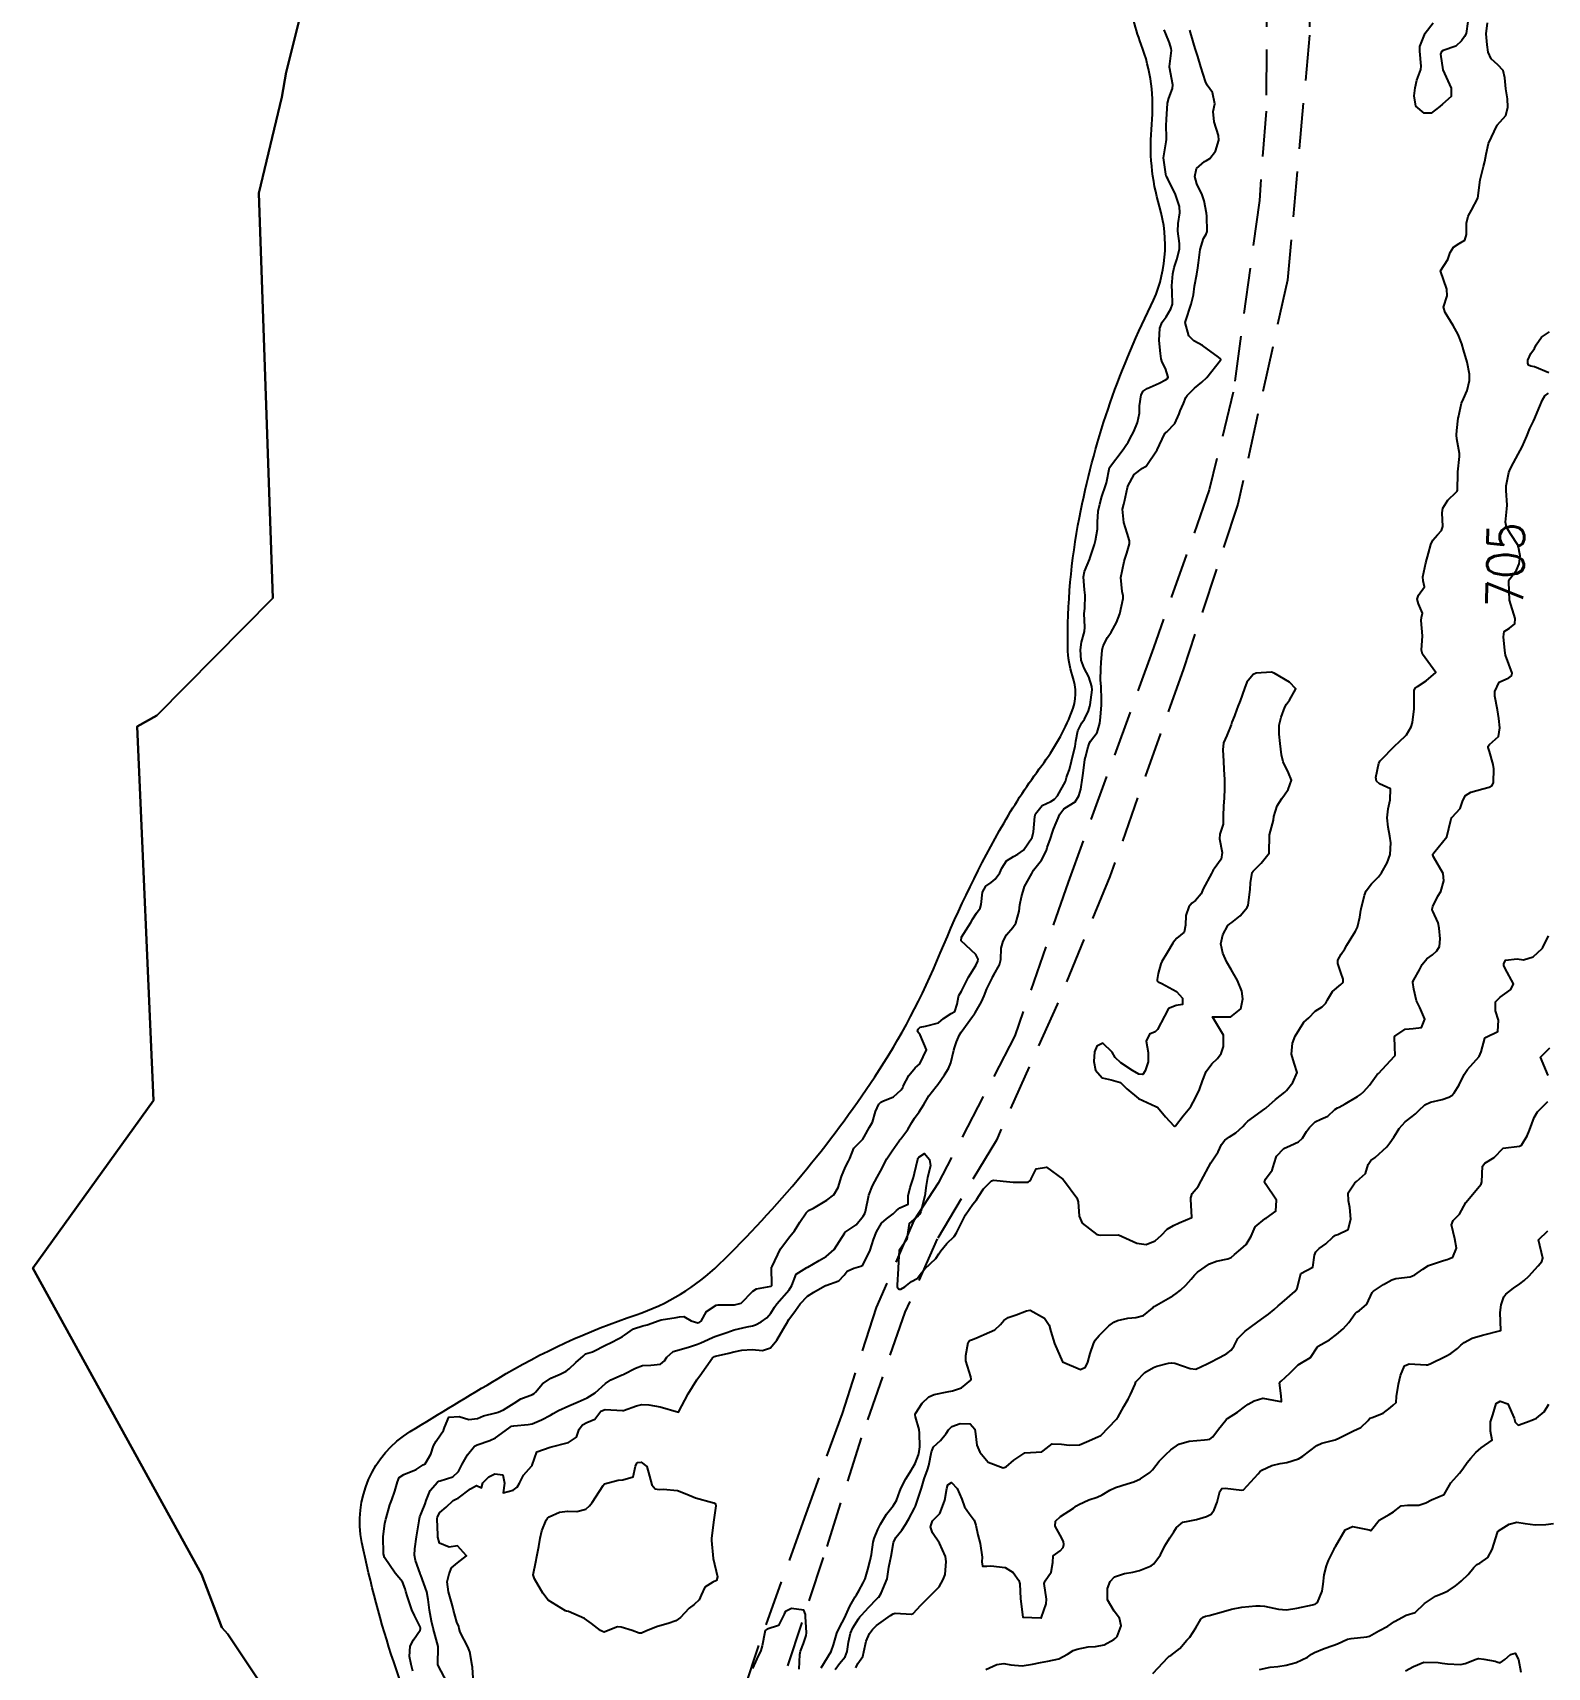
# Model space of a CAD drawing. Header units: metres. Extents: x 298520 to 308411, y 7433745 to 7450750.
# Drawn here: x 304858.5 to 305024.4, y 7437557.8 to 7437736.8 of the extents above; entities that cross this region are included whole.
import ezdxf
from ezdxf.enums import TextEntityAlignment as Align

# ---------------------------------------------------------------- set-up
doc = ezdxf.new("R2010")
doc.units = ezdxf.units.M
doc.header["$LTSCALE"] = 10
doc.linetypes.add('DASHED', pattern=[0.75, 0.5, -0.25])
for name, color, linetype in [('Area', 45, 'Continuous'), ('Cotas', 45, 'Continuous'), ('Curvas de Nivel 1m', 11, 'Continuous'), ('Curvas de Nivel 5m', 15, 'Continuous'), ('Hidrografia', 140, 'Continuous'), ('Vias Secundárias', 230, 'DASHED')]:
    doc.layers.add(name, color=color, linetype=linetype)
doc.styles.add('Style-STANDARD', font='STANDARD.shx')

msp = doc.modelspace()

# ---------------------------------------------------------------- linework, layer by layer
at = {"layer": 'Area'}
msp.add_polyline3d([(304889.28, 7437547.33, 701.78), (304879.91, 7437561.4, 701.74), (304879.24, 7437562.12, 701.42), (304877, 7437567.96, 701.83), (304858.52, 7437601.46, 701.65), (304871.77, 7437619.84, 701.72), (304869.95, 7437660.8, 701.66), (304872.13, 7437662.02, 701.86), (304884.82, 7437674.85, 701.72), (304883.28, 7437719.21, 701.71), (304885.81, 7437729.73, 701.78), (304886.29, 7437732.46, 701.91), (304888.35, 7437740.66, 701.76)], dxfattribs=at)
at = {"layer": 'Curvas de Nivel 1m', "flags": 128}
for points, elevation in [([(304900.18, 7437557.32), (304899.99, 7437558.05), (304899.8, 7437558.93), (304899.87, 7437560.06), (304900.24, 7437560.75), (304900.96, 7437561.84), (304901.02, 7437561.98), (304901.02, 7437562.04), (304900.96, 7437562.19), (304900.35, 7437563.43), (304900.06, 7437564.05), (304899.59, 7437565.47), (304899.4, 7437566.06), (304899.31, 7437566.36), (304899.02, 7437567.11), (304898.24, 7437568.08), (304897.05, 7437569.78), (304896.98, 7437570.02), (304896.98, 7437570.09), (304896.96, 7437570.18), (304896.93, 7437572.09), (304897.1, 7437573.52), (304897.21, 7437573.98), (304897.24, 7437574.09), (304897.66, 7437575.55), (304897.86, 7437576.08), (304898.19, 7437577.03), (304898.47, 7437578.08), (304898.68, 7437578.55), (304899.16, 7437578.89), (304900.54, 7437579.42), (304901.17, 7437579.87), (304901.29, 7437579.92), (304901.52, 7437580.04), (304902.13, 7437581.09), (304902.44, 7437582.03), (304902.71, 7437582.53), (304903.21, 7437583.23), (304903.52, 7437583.71), (304903.63, 7437584.02), (304904.1, 7437585.15), (304905.24, 7437585.21), (304906.31, 7437584.91), (304907.24, 7437585.02), (304907.9, 7437585.31), (304909.25, 7437585.61), (304909.51, 7437585.69), (304910.08, 7437585.94), (304911.26, 7437586.69), (304912.01, 7437587.17), (304913.27, 7437587.65), (304913.44, 7437587.73), (304913.61, 7437587.9), (304914.37, 7437588.8), (304915.29, 7437589.41), (304916.3, 7437589.86), (304916.97, 7437590.18), (304917.3, 7437590.44), (304918.03, 7437591.13), (304918.81, 7437591.84), (304919.07, 7437592.08), (304919.33, 7437592.16), (304919.83, 7437592.32), (304921.34, 7437593.07), (304921.83, 7437593.3), (304922.81, 7437593.79), (304923.15, 7437593.98), (304923.35, 7437594.14), (304924.32, 7437594.81), (304925.36, 7437595.16), (304925.84, 7437595.28), (304927.15, 7437595.73), (304927.37, 7437595.8), (304929.02, 7437596.07), (304929.38, 7437596.15), (304929.87, 7437596.19), (304930.65, 7437595.69), (304931.37, 7437595.49), (304931.53, 7437595.52), (304931.75, 7437595.68), (304932.34, 7437596.71), (304933.39, 7437597.41), (304933.61, 7437597.44), (304935.39, 7437597.47), (304936.14, 7437597.63), (304937.41, 7437598.97), (304937.8, 7437599.21), (304939.41, 7437599.5), (304939.5, 7437599.59), (304939.47, 7437601.57), (304939.48, 7437601.59), (304939.53, 7437601.67), (304940.45, 7437603.58), (304941.48, 7437604.94), (304941.96, 7437605.56), (304942.55, 7437606.5), (304943.27, 7437607.54), (304943.52, 7437607.78), (304944.04, 7437608.05), (304945.53, 7437608.91), (304946.3, 7437609.51), (304946.76, 7437610.29), (304947.14, 7437611.5), (304947.57, 7437612.57), (304947.89, 7437613.18), (304948.02, 7437613.49), (304948.47, 7437614.61), (304949.32, 7437615.47), (304949.47, 7437615.61), (304949.61, 7437615.85), (304950.19, 7437616.9), (304950.51, 7437617.46), (304950.85, 7437618.65), (304951.21, 7437619.45), (304951.43, 7437619.67), (304951.66, 7437619.78), (304952.84, 7437620.25), (304953.68, 7437620.99), (304953.83, 7437621.27), (304953.89, 7437621.42), (304954.51, 7437622.59), (304955.18, 7437623.41), (304955.46, 7437623.65), (304955.71, 7437623.84), (304956.45, 7437625.39), (304955.75, 7437627.03), (304955.46, 7437627.4), (304955.52, 7437627.64), (304955.76, 7437627.86), (304956.34, 7437627.97), (304957.76, 7437628.36), (304958.31, 7437628.82), (304959.13, 7437629.36), (304959.54, 7437629.59), (304959.79, 7437630.38), (304959.94, 7437631.21), (304959.99, 7437631.35), (304960.28, 7437631.81), (304961.05, 7437633.33), (304961.84, 7437634.64), (304962.05, 7437635.11), (304962.08, 7437635.32), (304961.85, 7437635.82), (304960.24, 7437637.34), (304960.27, 7437637.73), (304961.29, 7437639.33), (304961.5, 7437639.72), (304961.91, 7437640.37), (304962.31, 7437640.92), (304962.41, 7437641.32), (304962.58, 7437642.67), (304962.95, 7437643.31), (304963.52, 7437643.73), (304963.95, 7437644.09), (304964.46, 7437644.79), (304964.7, 7437645.29), (304965.19, 7437646.07), (304965.98, 7437646.55), (304966.46, 7437646.8), (304967.07, 7437647.26), (304968.01, 7437648.65), (304968.14, 7437649.12), (304968.16, 7437649.25), (304968.31, 7437650.96), (304968.38, 7437651.25), (304969.12, 7437652.16), (304970.05, 7437652.57), (304970.45, 7437652.83), (304970.8, 7437653.22), (304971.66, 7437654.79), (304971.78, 7437655.2), (304971.85, 7437655.44), (304972.1, 7437656.09), (304972.32, 7437656.99), (304972.37, 7437657.2), (304972.72, 7437658.6), (304972.8, 7437659.19), (304973, 7437660.34), (304973.44, 7437661.19), (304973.73, 7437661.62), (304974.17, 7437662.5), (304974.34, 7437663.02), (304974.37, 7437663.18), (304974.58, 7437664.8), (304974.56, 7437665.18), (304974.22, 7437666.25), (304973.7, 7437667.19), (304973.38, 7437668.05), (304973.3, 7437669.19), (304973.42, 7437670.03), (304973.76, 7437671.19), (304973.79, 7437671.67), (304973.71, 7437673.19), (304973.78, 7437673.71), (304973.81, 7437675.19), (304973.76, 7437675.76), (304973.64, 7437677.19), (304973.76, 7437677.79), (304974.32, 7437679.18), (304974.33, 7437679.22), (304974.37, 7437679.32), (304974.84, 7437680.72), (304974.96, 7437681.17), (304975.16, 7437682.43), (304975.16, 7437683.17), (304975.24, 7437684.37), (304975.43, 7437685.17), (304975.63, 7437685.99), (304976.04, 7437687.16), (304976.15, 7437687.49), (304976.49, 7437689.16), (304977.97, 7437691.14), (304978.19, 7437691.46), (304978.52, 7437691.93), (304978.95, 7437692.71), (304979.14, 7437693.12), (304979.57, 7437694.1), (304979.77, 7437695.12), (304979.76, 7437695.94), (304979.94, 7437697.12), (304980.19, 7437697.52), (304980.6, 7437697.83), (304981.93, 7437698.42), (304982.61, 7437698.77), (304982.79, 7437698.9), (304982.9, 7437699.08), (304982.62, 7437700), (304982.24, 7437700.7), (304982.15, 7437701.09), (304982.08, 7437701.65), (304981.91, 7437703.09), (304982.01, 7437704.42), (304982.26, 7437705.09), (304982.69, 7437705.68), (304983.22, 7437706.55), (304983.37, 7437707.07), (304983.35, 7437708.45), (304983.33, 7437709.07), (304983.43, 7437710.39), (304983.56, 7437711.07), (304983.87, 7437711.97), (304984.16, 7437713.07), (304984.15, 7437713.71), (304983.96, 7437715.07), (304983.99, 7437715.88), (304984.19, 7437717.07), (304984.16, 7437717.74), (304983.73, 7437719.07), (304982.87, 7437720.8), (304982.76, 7437720.97), (304982.71, 7437721.08), (304982.66, 7437721.3), (304982.41, 7437723.09), (304982.68, 7437724.84), (304982.72, 7437725.08), (304982.7, 7437726.84), (304982.72, 7437727.08), (304982.73, 7437727.3), (304982.84, 7437729.08), (304982.98, 7437729.61), (304983.39, 7437730.67), (304983.41, 7437731.08), (304983.07, 7437733.03), (304983.07, 7437733.08), (304983.28, 7437734.84), (304983.24, 7437735.08), (304983.05, 7437735.68), (304982.65, 7437736.68), (304982.46, 7437737.09)], 702), ([(304903.96, 7437556.01), (304902.91, 7437558.02), (304902.93, 7437560.02), (304902.39, 7437562.03), (304902.2, 7437562.8), (304901.98, 7437564.03), (304901.84, 7437565.19), (304901.69, 7437566.03), (304901.03, 7437567.84), (304900.97, 7437567.98), (304900.95, 7437568.04), (304900.45, 7437569.45), (304900.33, 7437570.05), (304900.38, 7437570.74), (304900.57, 7437572.05), (304900.85, 7437573.79), (304900.88, 7437574.04), (304900.92, 7437574.23), (304901.11, 7437574.68), (304901.51, 7437575.65), (304901.63, 7437576.04), (304902.07, 7437577.11), (304902.86, 7437578.02), (304903.03, 7437578.14), (304903.15, 7437578.19), (304904.55, 7437578.62), (304905.16, 7437579.2), (304905.57, 7437579.99), (304906.14, 7437581.03), (304906.93, 7437581.97), (304907.2, 7437582.12), (304908.59, 7437582.58), (304909.21, 7437582.88), (304910.67, 7437583.93), (304910.99, 7437584.16), (304911.23, 7437584.22), (304912.79, 7437584.34), (304913.23, 7437584.44), (304914.26, 7437584.87), (304915.25, 7437585.38), (304915.55, 7437585.57), (304916.11, 7437585.87), (304917.26, 7437586.38), (304918.28, 7437586.82), (304919.27, 7437587.27), (304920.13, 7437587.82), (304921.28, 7437588.85), (304921.85, 7437589.23), (304923.1, 7437589.78), (304923.23, 7437589.84), (304923.29, 7437589.87), (304924.54, 7437590.53), (304925.31, 7437590.81), (304926.22, 7437590.84), (304927.31, 7437590.95), (304927.73, 7437591.31), (304928, 7437591.72), (304928.7, 7437592.35), (304929.33, 7437592.54), (304930.48, 7437592.84), (304931.34, 7437593.16), (304931.71, 7437593.31), (304932.52, 7437593.67), (304933.08, 7437593.93), (304933.35, 7437594.03), (304934.56, 7437594.44), (304935.36, 7437594.7), (304936.8, 7437595.06), (304937.36, 7437595.17), (304937.69, 7437595.27), (304938.32, 7437595.6), (304938.94, 7437596.03), (304939.38, 7437596.55), (304939.77, 7437597.21), (304940.03, 7437597.58), (304941.41, 7437599.09), (304941.67, 7437599.56), (304942.17, 7437600.82), (304943.33, 7437601.54), (304943.44, 7437601.59), (304944.67, 7437602.31), (304945.46, 7437602.76), (304946.32, 7437603.51), (304947.48, 7437605.35), (304947.54, 7437605.43), (304947.62, 7437605.49), (304948.74, 7437606.23), (304949.51, 7437607.15), (304949.67, 7437607.47), (304949.74, 7437607.69), (304950.13, 7437609.46), (304950.53, 7437610.48), (304951.03, 7437611.45), (304951.57, 7437612.44), (304951.91, 7437613.11), (304952.08, 7437613.44), (304952.68, 7437614.34), (304953.43, 7437615.42), (304953.5, 7437615.52), (304953.61, 7437615.65), (304954.38, 7437616.66), (304954.84, 7437617.41), (304955.14, 7437617.91), (304955.65, 7437618.61), (304956.13, 7437619.39), (304956.7, 7437620.35), (304957.5, 7437621.37), (304957.69, 7437621.59), (304958.41, 7437622.65), (304958.85, 7437623.36), (304959.11, 7437623.96), (304959.43, 7437625.35), (304959.49, 7437625.59), (304959.74, 7437626.25), (304960.07, 7437627.02), (304960.24, 7437627.34), (304961.48, 7437629.03), (304961.7, 7437629.32), (304961.73, 7437629.37), (304961.77, 7437629.45), (304962.47, 7437630.63), (304962.74, 7437631.31), (304963.05, 7437632.07), (304963.66, 7437633.3), (304963.72, 7437633.41), (304963.83, 7437633.59), (304964.45, 7437634.68), (304964.57, 7437635.29), (304964.63, 7437636.52), (304964.82, 7437637.29), (304965.2, 7437637.97), (304965.89, 7437638.8), (304966.23, 7437639.27), (304966.59, 7437640.59), (304966.68, 7437641.27), (304966.83, 7437642.16), (304967.16, 7437643.26), (304967.96, 7437644.71), (304968.16, 7437645.05), (304968.31, 7437645.25), (304969.05, 7437646.16), (304969.57, 7437647.23), (304969.67, 7437647.56), (304970.01, 7437648.54), (304970.24, 7437649.23), (304970.36, 7437649.57), (304971.05, 7437651.21), (304971.47, 7437651.78), (304972.05, 7437652.16), (304972.71, 7437652.54), (304973.13, 7437653.19), (304973.33, 7437653.93), (304973.52, 7437655.19), (304973.59, 7437655.69), (304973.8, 7437657.18), (304973.85, 7437657.45), (304974.13, 7437658.59), (304974.28, 7437659.03), (304974.41, 7437659.18), (304975.15, 7437660.16), (304975.42, 7437661.17), (304975.49, 7437661.84), (304975.6, 7437663.17), (304975.62, 7437663.73), (304975.56, 7437665.17), (304975.51, 7437665.87), (304975.54, 7437667.17), (304975.59, 7437667.82), (304975.68, 7437669.17), (304975.79, 7437669.63), (304976.27, 7437670.55), (304976.66, 7437671.15), (304977.25, 7437672.19), (304977.61, 7437673.14), (304977.99, 7437674.81), (304977.99, 7437675.13), (304977.86, 7437675.6), (304977.73, 7437677.14), (304978.1, 7437678.86), (304978.18, 7437679.13), (304978.38, 7437679.77), (304978.69, 7437680.82), (304978.68, 7437681.13), (304978.41, 7437681.98), (304978.06, 7437683.14), (304977.92, 7437684.62), (304978.04, 7437685.14), (304978.13, 7437685.45), (304978.47, 7437686.99), (304978.5, 7437687.1), (304978.51, 7437687.13), (304979.19, 7437688.42), (304980.11, 7437689.11), (304980.37, 7437689.23), (304980.5, 7437689.33), (304981.69, 7437691.09), (304981.96, 7437691.65), (304982.54, 7437692.88), (304982.63, 7437692.99), (304982.77, 7437693.08), (304983.64, 7437693.99), (304984.11, 7437695.06), (304984.24, 7437695.39), (304984.58, 7437696.17), (304984.83, 7437696.82), (304984.98, 7437697.06), (304985.79, 7437697.86), (304986.61, 7437698.52), (304987.14, 7437699.03), (304988.63, 7437700.91), (304988.68, 7437700.97), (304988.68, 7437701.01), (304988.63, 7437701.06), (304988.41, 7437701.24), (304986.66, 7437702.54), (304985.74, 7437703.04), (304985.19, 7437703.58), (304984.77, 7437705.06), (304984.8, 7437705.17), (304985.45, 7437707.05), (304985.67, 7437708.09), (304985.81, 7437709.04), (304986.04, 7437710.34), (304986.16, 7437711.04), (304986.22, 7437711.58), (304986.4, 7437713.04), (304986.8, 7437714.24), (304987.09, 7437714.73), (304987.17, 7437715.03), (304987.15, 7437716.7), (304987.11, 7437717.03), (304986.84, 7437718.37), (304986.63, 7437719.03), (304986.07, 7437720.25), (304985.83, 7437721.05), (304986.02, 7437721.91), (304986.9, 7437722.68), (304987.13, 7437722.8), (304987.49, 7437723.02), (304988.1, 7437723.83), (304988.45, 7437725.01), (304988.41, 7437725.54), (304987.95, 7437727.02), (304987.83, 7437728.15), (304988.04, 7437729.02), (304987.77, 7437730.23), (304987.2, 7437731.03), (304987, 7437731.44), (304986.49, 7437733.04), (304986.16, 7437734.17), (304985.88, 7437735.05), (304985.69, 7437735.69), (304985.3, 7437737.06)], 703), ([(304906.81, 7437555.97), (304906.7, 7437557.76), (304906.68, 7437557.97), (304906.39, 7437559.44), (304906.18, 7437559.98), (304905.36, 7437561.59), (304905.25, 7437562), (304905.19, 7437562.22), (304904.97, 7437562.69), (304904.61, 7437564), (304904.5, 7437564.5), (304904.07, 7437566.01), (304903.91, 7437567.13), (304904.13, 7437568.01), (304904.39, 7437568.65), (304905.04, 7437569.18), (304906.05, 7437569.98), (304905.07, 7437571.05), (304904.15, 7437570.93), (304903.07, 7437571.36), (304902.91, 7437572.02), (304902.89, 7437572.21), (304902.84, 7437574.02), (304902.88, 7437574.25), (304903.11, 7437574.7), (304903.83, 7437575.3), (304904.59, 7437576.01), (304904.95, 7437576.19), (304905.14, 7437576.29), (304906.48, 7437577.31), (304907.15, 7437577.65), (304907.69, 7437577.42), (304907.83, 7437577.96), (304908.5, 7437578.62), (304909.16, 7437578.93), (304910.04, 7437578.82), (304910.2, 7437577.93), (304910.07, 7437576.86), (304911.15, 7437577.16), (304911.58, 7437577.49), (304911.86, 7437577.91), (304912.28, 7437578.79), (304913.17, 7437579.77), (304913.22, 7437579.85), (304913.23, 7437579.9), (304913.73, 7437581.36), (304915.2, 7437581.88), (304917.21, 7437582.37), (304918.08, 7437582.98), (304918.38, 7437583.84), (304918.76, 7437584.31), (304919.23, 7437584.55), (304920.12, 7437584.94), (304920.77, 7437585.81), (304921.25, 7437586.01), (304923.14, 7437585.89), (304923.25, 7437585.89), (304924.65, 7437586.38), (304925.26, 7437586.53), (304926.03, 7437586.52), (304927.26, 7437586.27), (304929.25, 7437585.71), (304930.31, 7437587.69), (304931.29, 7437589.25), (304931.46, 7437589.51), (304931.59, 7437589.68), (304932.31, 7437590.67), (304933.01, 7437591.66), (304933.2, 7437591.78), (304933.32, 7437591.82), (304934.8, 7437592.17), (304935.33, 7437592.3), (304936.2, 7437592.49), (304937.33, 7437592.55), (304938.46, 7437592.47), (304939.33, 7437592.73), (304940.05, 7437593.58), (304940.95, 7437595.16), (304941.2, 7437595.56), (304941.26, 7437595.67), (304941.37, 7437595.84), (304942.08, 7437596.85), (304942.59, 7437597.55), (304943.4, 7437598.39), (304944.11, 7437598.83), (304945.29, 7437599.52), (304945.37, 7437599.56), (304945.41, 7437599.58), (304946.83, 7437600.09), (304947.43, 7437600.69), (304947.76, 7437601.16), (304948.46, 7437601.48), (304949.24, 7437601.68), (304949.45, 7437601.81), (304950.26, 7437603.46), (304950.63, 7437604.61), (304950.95, 7437605.45), (304951.5, 7437606.4), (304952.06, 7437606.87), (304952.8, 7437607.43), (304953.15, 7437607.79), (304953.52, 7437608.09), (304954.44, 7437608.5), (304954.44, 7437609.41), (304954.64, 7437610.31), (304955.01, 7437611.41), (304955.11, 7437611.87), (304955.47, 7437613.4), (304955.5, 7437613.49), (304955.59, 7437613.64), (304956.23, 7437614.03), (304956.78, 7437613.38), (304956.86, 7437612.67), (304956.56, 7437611.39), (304956.41, 7437610.53), (304956.27, 7437609.39), (304955.8, 7437607.68), (304955.69, 7437607.4), (304955.51, 7437607.2), (304954.54, 7437606.36), (304954.4, 7437605.41), (304954.28, 7437604.61), (304953.46, 7437603.42), (304953.35, 7437601.52), (304953.34, 7437601.42), (304953.24, 7437599.6), (304953.23, 7437599.42), (304953.41, 7437599.16), (304953.64, 7437599.18), (304954.07, 7437599.41), (304954.8, 7437600.03), (304955.43, 7437600.35), (304955.88, 7437600.95), (304956.26, 7437601.39), (304957.45, 7437602.53), (304957.79, 7437603.04), (304957.99, 7437603.36), (304958.66, 7437604.17), (304959.48, 7437604.95), (304959.73, 7437605.35), (304959.93, 7437605.78), (304960.7, 7437607.33), (304961.52, 7437608.49), (304961.91, 7437608.94), (304962.15, 7437609.31), (304962.69, 7437610.17), (304963.56, 7437611.04), (304963.76, 7437611.1), (304965.56, 7437610.94), (304965.94, 7437610.9), (304967.56, 7437610.91), (304967.77, 7437611.03), (304967.9, 7437611.25), (304968.46, 7437612.36), (304969.58, 7437612.55), (304971.37, 7437611.21), (304971.56, 7437610.99), (304972.92, 7437609.19), (304973.06, 7437608.72), (304973.18, 7437607.18), (304973.5, 7437606.39), (304975.11, 7437605.16), (304975.48, 7437605.07), (304977.48, 7437605.13), (304979.47, 7437604.21), (304980.5, 7437604.08), (304981.48, 7437604.45), (304982.18, 7437605.08), (304982.82, 7437605.74), (304983.5, 7437606.16), (304984.12, 7437606.43), (304985.51, 7437607.04), (304985.38, 7437609.04), (304985.39, 7437609.19), (304985.54, 7437609.65), (304986.19, 7437610.4), (304986.51, 7437611.03), (304987.58, 7437613.01), (304988.38, 7437614.22), (304988.76, 7437615), (304989.12, 7437615.49), (304989.62, 7437615.87), (304990.31, 7437616.3), (304991.09, 7437616.98), (304991.33, 7437617.27), (304991.64, 7437617.58), (304993.52, 7437618.94), (304993.61, 7437618.99), (304993.65, 7437619.03), (304994.67, 7437619.93), (304995.68, 7437620.76), (304995.77, 7437620.83), (304995.88, 7437620.92), (304996.58, 7437621.8), (304997.03, 7437622.9), (304996.73, 7437623.92), (304996.41, 7437624.91), (304996.53, 7437626.12), (304996.82, 7437626.9), (304997.77, 7437628.4), (304998.02, 7437628.64), (304998.32, 7437628.88), (304999.02, 7437629.64), (304999.79, 7437630.08), (305000.17, 7437630.48), (305000.37, 7437630.86), (305000.91, 7437631.76), (305001.82, 7437632.55), (305001.98, 7437632.69), (305002.08, 7437632.85), (305002.09, 7437633.11), (305001.83, 7437633.84), (305001.51, 7437634.85), (305001.49, 7437635.21), (305001.86, 7437635.86), (305002.26, 7437636.46), (305002.49, 7437636.84), (305003.44, 7437638.38), (305003.65, 7437638.82), (305003.9, 7437639.92), (305004.03, 7437640.7), (305004.05, 7437640.82), (305004.42, 7437642.33), (305004.62, 7437642.81), (305005.19, 7437643.57), (305005.96, 7437644.33), (305006.3, 7437644.79), (305006.9, 7437645.87), (305007.22, 7437646.78), (305007.29, 7437648.07), (305007.2, 7437648.78), (305007, 7437649.76), (305006.89, 7437650.79), (305007.03, 7437651.8), (305007.25, 7437652.78), (305007.26, 7437653.97), (305006.08, 7437654.54), (305005.72, 7437654.8), (305005.67, 7437655.23), (305005.98, 7437656.8), (305006.12, 7437657.04), (305007.83, 7437658.77), (305008.14, 7437659.05), (305009.01, 7437659.9), (305009.55, 7437660.76), (305009.69, 7437661.23), (305009.86, 7437662.75), (305009.87, 7437663.07), (305009.88, 7437664.75), (305009.97, 7437664.99), (305010.21, 7437665.18), (305011.17, 7437665.79), (305012.23, 7437666.73), (305010.76, 7437668.74), (305010.66, 7437669.15), (305010.78, 7437670.74), (305010.62, 7437672.42), (305010.66, 7437672.74), (305010.77, 7437673.21), (305010.32, 7437674.25), (305010.2, 7437674.75), (305010.21, 7437674.86), (305010.33, 7437675.18), (305010.99, 7437676.1), (305010.86, 7437676.74), (305010.82, 7437677.21), (305011.15, 7437678.74), (305011.45, 7437679.8), (305011.7, 7437680.73), (305011.91, 7437681.21), (305012.41, 7437681.8), (305012.86, 7437682.27), (305013.02, 7437682.71), (305012.94, 7437684.21), (305013.01, 7437684.71), (305013.56, 7437685.6), (305014.46, 7437686.48), (305014.57, 7437686.59), (305014.62, 7437686.7), (305014.64, 7437688.55), (305014.64, 7437688.7), (305014.82, 7437690.39), (305014.84, 7437690.7), (305014.54, 7437692.3), (305014.49, 7437692.7), (305014.49, 7437692.76), (305014.55, 7437693.23), (305014.69, 7437694.57), (305014.71, 7437694.7), (305015.06, 7437696.22), (305015.27, 7437696.69), (305015.68, 7437697.6), (305015.93, 7437698.69), (305015.92, 7437699.38), (305015.66, 7437700.69), (305015.28, 7437702.07), (305015.09, 7437702.7), (305014.67, 7437703.72), (305014.15, 7437704.71), (305013.27, 7437706.14), (305013.09, 7437706.72), (305013.47, 7437707.96), (305013.43, 7437708.71), (305012.75, 7437710.72), (305013.54, 7437711.94), (305013.8, 7437712.71), (305014.18, 7437713.32), (305014.79, 7437713.72), (305015.41, 7437714.08), (305015.6, 7437714.69), (305015.58, 7437715.93), (305015.76, 7437716.69), (305016.15, 7437717.37), (305016.85, 7437718.68), (305017.11, 7437720.68), (305017.44, 7437722.13), (305017.59, 7437722.67), (305017.75, 7437723.5), (305018.02, 7437724.66), (305018.94, 7437726.65), (305019.89, 7437727.71), (305020.13, 7437728.64), (305020.08, 7437729.54), (305019.91, 7437730.64), (305019.79, 7437731.86), (305019.63, 7437732.64), (305019.03, 7437733.26), (305018.29, 7437733.92), (305017.96, 7437734.67), (305017.86, 7437735.48), (305017.75, 7437736.67), (305017.88, 7437737.87)], 704), ([(305015.75, 7437738.02), (305015.55, 7437736.7), (305015.38, 7437736.38), (305015.05, 7437735.9), (305014.42, 7437735.33), (305013.04, 7437734.85), (305012.84, 7437734.72), (305012.75, 7437734.43), (305013.02, 7437732.72), (305013.93, 7437730.71), (305013.9, 7437729.79), (305012.98, 7437728.96), (305012.67, 7437728.72), (305011.71, 7437727.99), (305010.96, 7437727.99), (305010.04, 7437728.76), (305009.88, 7437729.87), (305009.98, 7437730.76), (305010.16, 7437731.6), (305010.59, 7437732.75), (305010.64, 7437733.14), (305010.47, 7437734.76), (305010.5, 7437735.3), (305011.06, 7437736.75), (305011.95, 7437737.87)], 704), ([(304946.44, 7437557.5), (304946.92, 7437558.16), (304947.52, 7437558.89), (304947.74, 7437559.48), (304947.91, 7437560.52), (304948.11, 7437561.48), (304948.36, 7437562.08), (304948.98, 7437563.08), (304949.15, 7437563.3), (304949.31, 7437563.47), (304950.11, 7437564.35), (304951.01, 7437565.27), (304951.11, 7437565.35), (304951.2, 7437565.45), (304951.47, 7437565.89), (304952.11, 7437567.43), (304952.32, 7437568.71), (304952.45, 7437569.43), (304952.55, 7437569.94), (304952.83, 7437571.42), (304953.09, 7437571.96), (304953.73, 7437572.78), (304954.15, 7437573.41), (304954.5, 7437574.02), (304955.13, 7437575.2), (304955.2, 7437575.33), (304955.22, 7437575.4), (304955.26, 7437575.53), (304955.88, 7437577.39), (304956.19, 7437578.41), (304956.53, 7437579.38), (304956.68, 7437579.87), (304957, 7437581.37), (304957.21, 7437581.92), (304957.97, 7437582.61), (304958.59, 7437583.36), (304958.84, 7437583.75), (304959.23, 7437584.14), (304960.11, 7437584.47), (304961.23, 7437584.41), (304961.75, 7437583.84), (304961.81, 7437583.32), (304961.96, 7437582.07), (304962.28, 7437581.31), (304963.19, 7437580.24), (304964.84, 7437579.62), (304965.18, 7437579.73), (304966.02, 7437580.43), (304967.2, 7437581.25), (304969.07, 7437581.37), (304969.21, 7437581.45), (304970.19, 7437582.24), (304971.21, 7437582.21), (304972.08, 7437582.07), (304973.21, 7437582.11), (304973.95, 7437582.44), (304975.22, 7437582.99), (304975.54, 7437583.16), (304977.24, 7437584.93), (304977.33, 7437585.04), (304977.39, 7437585.13), (304978.06, 7437586.32), (304978.52, 7437587.12), (304978.78, 7437587.62), (304979.29, 7437588.77), (304979.38, 7437589.02), (304979.44, 7437589.11), (304980.37, 7437590.03), (304981.32, 7437590.61), (304981.67, 7437590.73), (304982.95, 7437591.07), (304983.32, 7437591.12), (304983.64, 7437591.06), (304985.31, 7437590.48), (304985.93, 7437590.42), (304987.2, 7437591.01), (304987.32, 7437591.08), (304988.6, 7437591.73), (304989.33, 7437592.11), (304989.83, 7437592.5), (304990.13, 7437592.98), (304990.56, 7437593.76), (304991.36, 7437594.57), (304991.89, 7437594.96), (304992.73, 7437595.59), (304993.38, 7437596.06), (304993.89, 7437596.43), (304994.51, 7437596.93), (304994.97, 7437597.35), (304995.4, 7437597.73), (304996.8, 7437598.9), (304997.05, 7437599.26), (304997.44, 7437600.89), (304998.75, 7437601.58), (304998.94, 7437602.88), (304999.09, 7437603.25), (304999.47, 7437603.61), (305000.19, 7437604.14), (305000.94, 7437604.86), (305001.26, 7437605.08), (305001.49, 7437605.15), (305002.63, 7437605.7), (305002.92, 7437606.83), (305002.8, 7437608.1), (305002.66, 7437608.83), (305002.64, 7437609.74), (305003.38, 7437610.82), (305003.56, 7437610.95), (305004.53, 7437611.85), (305004.82, 7437612.81), (305005.13, 7437613.26), (305005.59, 7437613.59), (305006.88, 7437614.78), (305007.2, 7437615.19), (305007.62, 7437615.81), (305007.99, 7437616.41), (305008.22, 7437616.76), (305008.89, 7437617.51), (305009.65, 7437618.09), (305010.02, 7437618.38), (305010.39, 7437618.74), (305011.04, 7437619.35), (305011.66, 7437619.66), (305012.92, 7437619.96), (305013.67, 7437620.19), (305013.98, 7437620.38), (305014.26, 7437620.69), (305014.81, 7437621.57), (305015.34, 7437622.68), (305015.47, 7437622.92), (305015.71, 7437623.23), (305016.97, 7437624.66), (305017.22, 7437625.17), (305017.6, 7437626.65), (305017.75, 7437626.76), (305019.02, 7437627.38), (305019.09, 7437628.64), (305018.77, 7437629.65), (305018.79, 7437630.64), (305019.29, 7437631.15), (305019.81, 7437631.52), (305020.44, 7437632), (305020.74, 7437632.62), (305019.84, 7437634.28), (305019.67, 7437634.63), (305019.67, 7437634.81), (305019.85, 7437635.21), (305021.14, 7437635.34), (305021.85, 7437635.24), (305022.9, 7437635.56), (305023.87, 7437636.47), (305023.92, 7437636.53), (305023.96, 7437636.58), (305024.58, 7437637.88)], 706), ([(305024.56, 7437622.57), (305023.72, 7437624.58), (305024.72, 7437625.59)], 707), ([(304948.68, 7437557.71), (304948.92, 7437558.18), (304949.47, 7437558.93), (304949.58, 7437559.46), (304949.81, 7437560.61), (304950.18, 7437561.46), (304950.52, 7437561.9), (304950.97, 7437562.34), (304952.48, 7437563.43), (304952.79, 7437563.62), (304952.99, 7437563.68), (304954.8, 7437563.58), (304954.99, 7437563.64), (304955.82, 7437564.57), (304956.61, 7437565.38), (304957.02, 7437565.76), (304957.82, 7437566.57), (304958.28, 7437567.36), (304958.47, 7437567.93), (304958.6, 7437569.35), (304958.51, 7437569.9), (304957.86, 7437571.36), (304957.09, 7437572.49), (304956.86, 7437573.14), (304956.96, 7437573.37), (304957, 7437573.48), (304957.11, 7437573.81), (304957.89, 7437574.6), (304958.19, 7437575.36), (304958.43, 7437576.07), (304958.67, 7437577.35), (304958.77, 7437577.74), (304959.16, 7437578), (304959.8, 7437577.34), (304960.31, 7437576.16), (304960.6, 7437575.34), (304961.12, 7437574.61), (304961.65, 7437573.86), (304961.84, 7437573.32), (304962.05, 7437572.27), (304962.3, 7437571.31), (304962.54, 7437569.83), (304962.51, 7437569.31), (304962.58, 7437568.84), (304963.05, 7437568.82), (304963.47, 7437568.87), (304965.05, 7437568.68), (304965.93, 7437568.15), (304966.57, 7437567.26), (304966.66, 7437566.89), (304966.72, 7437565.25), (304966.98, 7437563.25), (304968.98, 7437563.17), (304969.02, 7437563.19), (304969.05, 7437563.23), (304969.53, 7437564.7), (304969.58, 7437565.22), (304969.33, 7437566.93), (304969.42, 7437567.23), (304970.1, 7437568.16), (304970.28, 7437569.22), (304970.33, 7437569.95), (304971.07, 7437570.5), (304971.4, 7437570.88), (304971.47, 7437571.2), (304971.43, 7437571.55), (304971.09, 7437572.21), (304970.54, 7437573.22), (304970.56, 7437573.77), (304971.11, 7437574.27), (304972.53, 7437575.19), (304972.88, 7437575.43), (304973.13, 7437575.58), (304974.21, 7437576.1), (304975.14, 7437576.4), (304975.67, 7437576.63), (304976.51, 7437577.14), (304977.16, 7437577.44), (304978.43, 7437577.85), (304979.16, 7437578.07), (304979.89, 7437578.38), (304980.89, 7437579.09), (304981.05, 7437579.22), (304981.18, 7437579.37), (304981.93, 7437580.34), (304982.65, 7437581.07), (304983.21, 7437581.57), (304984.08, 7437582.18), (304985.22, 7437582.52), (304986.88, 7437582.67), (304987.22, 7437582.69), (304987.48, 7437582.75), (304987.82, 7437583), (304988.41, 7437583.82), (304989.24, 7437584.84), (304989.31, 7437584.92), (304989.4, 7437584.99), (304990.52, 7437585.71), (304991.26, 7437586.28), (304991.67, 7437586.56), (304992.35, 7437586.95), (304993.28, 7437587.24), (304995.03, 7437586.92), (304995.27, 7437586.86), (304995.32, 7437586.88), (304995.33, 7437586.92), (304995.34, 7437586.98), (304995.28, 7437587.5), (304995.11, 7437588.92), (304995.19, 7437589.03), (304995.3, 7437589.11), (304996.24, 7437589.98), (304997.15, 7437590.89), (304997.32, 7437591), (304998.51, 7437591.7), (304999.29, 7437592.87), (304999.31, 7437592.9), (304999.34, 7437592.92), (305000.57, 7437593.64), (305001.36, 7437594.22), (305002.07, 7437594.84), (305002.69, 7437595.52), (305003.39, 7437596.51), (305003.55, 7437596.66), (305003.89, 7437596.82), (305004.68, 7437597.52), (305005.27, 7437598.8), (305005.33, 7437598.89), (305005.42, 7437598.96), (305006.52, 7437599.69), (305007.43, 7437600.21), (305007.86, 7437600.35), (305009.44, 7437600.54), (305009.6, 7437600.59), (305009.92, 7437600.75), (305010.83, 7437601.35), (305011.45, 7437601.77), (305013.06, 7437602.31), (305013.46, 7437602.44), (305013.66, 7437602.5), (305014.09, 7437602.69), (305014.51, 7437603.65), (305014.32, 7437604.69), (305013.97, 7437606.23), (305014.14, 7437606.69), (305014.84, 7437607.37), (305015.53, 7437608.68), (305017.19, 7437610.66), (305017.29, 7437610.92), (305017.36, 7437612.65), (305017.59, 7437612.97), (305018.63, 7437613.6), (305019.6, 7437614.63), (305021.39, 7437614.83), (305021.61, 7437614.95), (305022.25, 7437615.98), (305022.5, 7437616.6), (305023.02, 7437617.96), (305023.37, 7437618.58), (305023.66, 7437618.88), (305024.5, 7437619.74)], 707), ([(304962.92, 7437557.53), (304964.13, 7437558.08), (304964.92, 7437558.17), (304965.68, 7437558.03), (304966.92, 7437557.93), (304968.05, 7437558.11), (304968.92, 7437558.29), (304969.73, 7437558.41), (304970.93, 7437558.69), (304971.9, 7437559.2), (304972.52, 7437559.6), (304972.94, 7437559.75), (304974.14, 7437559.98), (304974.95, 7437560.05), (304975.89, 7437560.2), (304976.96, 7437560.81), (304977.14, 7437560.94), (304977.33, 7437561.13), (304977.78, 7437562.31), (304977.57, 7437563.12), (304976.99, 7437563.91), (304976.28, 7437565.14), (304976.28, 7437566.4), (304976.55, 7437567.14), (304977.04, 7437567.68), (304978.14, 7437568.02), (304979.04, 7437568.19), (304979.78, 7437568.36), (304981.05, 7437568.88), (304981.34, 7437569.09), (304982.08, 7437570.06), (304982.54, 7437571.07), (304983.09, 7437571.95), (304983.55, 7437572.6), (304983.81, 7437573.05), (304984.51, 7437573.64), (304985.11, 7437573.77), (304986.02, 7437573.94), (304987.12, 7437574.26), (304987.61, 7437574.52), (304987.97, 7437575), (304988.28, 7437575.86), (304988.57, 7437577), (304988.8, 7437577.35), (304989.16, 7437577.39), (304990.98, 7437577.14), (304991.16, 7437577.21), (304992.78, 7437578.95), (304992.96, 7437579.16), (304993.18, 7437579.36), (304994.27, 7437579.85), (304995.19, 7437580.09), (304995.9, 7437580.2), (304997.2, 7437580.6), (304997.39, 7437580.7), (304997.65, 7437580.89), (304999.21, 7437582.06), (304999.76, 7437582.32), (305001.22, 7437582.68), (305001.6, 7437582.84), (305003.23, 7437583.66), (305004.02, 7437584.03), (305004.81, 7437584.8), (305005.02, 7437585.03), (305005.25, 7437585.13), (305006.46, 7437585.58), (305007.26, 7437586.21), (305007.57, 7437586.47), (305007.88, 7437586.77), (305007.93, 7437587.42), (305008.14, 7437588.77), (305008.37, 7437589.71), (305008.82, 7437590.76), (305009.33, 7437591.01), (305011.19, 7437590.87), (305011.32, 7437590.87), (305011.6, 7437591), (305013.33, 7437591.85), (305013.89, 7437592.14), (305014.6, 7437592.69), (305014.98, 7437593.05), (305015.35, 7437593.33), (305016.22, 7437593.81), (305017.36, 7437594.15), (305019.36, 7437594.63), (305019.29, 7437596.63), (305019.4, 7437597.44), (305019.69, 7437598.34), (305019.89, 7437598.63), (305020.74, 7437599.3), (305021.43, 7437599.74), (305021.91, 7437600.13), (305022.41, 7437600.6), (305023.45, 7437601.71), (305023.84, 7437602.2), (305023.96, 7437602.58), (305023.48, 7437604.58), (305024.5, 7437605.57)], 708), ([(304981.24, 7437557.09), (304982.93, 7437558.88), (304983.03, 7437558.96), (304983.22, 7437559.06), (304984.19, 7437559.8), (304984.96, 7437560.71), (304985.11, 7437560.89), (304985.27, 7437561.04), (304985.95, 7437562.06), (304986.48, 7437563.03), (304986.75, 7437563.25), (304986.99, 7437563.35), (304987.41, 7437563.44), (304988.99, 7437563.86), (304989.85, 7437564.12), (304991, 7437564.33), (304992.53, 7437564.48), (304993, 7437564.5), (304993.48, 7437564.45), (304995, 7437564.13), (304995.86, 7437564.05), (304997, 7437564.23), (304998.74, 7437564.61), (304999, 7437564.68), (304999.13, 7437564.74), (304999.28, 7437564.87), (304999.77, 7437566.11), (304999.88, 7437566.86), (305000.01, 7437567.89), (305000.26, 7437568.86), (305000.46, 7437569.46), (305001.08, 7437570.68), (305001.13, 7437570.81), (305001.15, 7437570.85), (305001.23, 7437570.99), (305002.3, 7437572.83), (305003.11, 7437573.16), (305004.93, 7437572.8), (305005.1, 7437572.75), (305005.16, 7437572.75), (305005.2, 7437572.8), (305006.04, 7437573.86), (305007.12, 7437574.48), (305007.61, 7437574.77), (305008.45, 7437575.44), (305009.13, 7437575.51), (305010.36, 7437575.51), (305011.14, 7437575.76), (305011.77, 7437576.1), (305013.15, 7437576.7), (305013.89, 7437577.96), (305014.52, 7437578.69), (305014.84, 7437579.02), (305015.19, 7437579.49), (305015.68, 7437580.19), (305016.08, 7437580.67), (305016.6, 7437581.27), (305017.21, 7437581.81), (305018.39, 7437582.64), (305018.21, 7437583.62), (305018.22, 7437584.65), (305018.48, 7437585.42), (305018.84, 7437586.64), (305019.28, 7437586.91), (305020.11, 7437586.62), (305020.82, 7437585.04), (305020.91, 7437584.61), (305021.24, 7437584.28), (305022.17, 7437584.6), (305022.92, 7437584.91), (305023.25, 7437585.03), (305024.09, 7437585.74), (305024.62, 7437586.57)], 709), ([(304942.47, 7437557.55), (304942.56, 7437559.17), (304942.62, 7437559.54), (304942.95, 7437560.35), (304943.26, 7437561.23), (304943.3, 7437561.54), (304943.19, 7437563.33), (304943.17, 7437563.54), (304942.99, 7437564.02), (304941.64, 7437564.21), (304940.99, 7437563.87), (304940.87, 7437563.68), (304940.84, 7437563.57), (304940.21, 7437562.34), (304938.97, 7437561.94), (304938.77, 7437561.79), (304938.72, 7437561.59), (304938.44, 7437560.09), (304938.27, 7437559.6), (304937.85, 7437558.68), (304937.37, 7437557.61)], 704), ([(305008.92, 7437557.36), (305009.8, 7437557.86), (305010.93, 7437558.3), (305012.5, 7437558.28), (305012.93, 7437558.2), (305013.5, 7437558.12), (305014.93, 7437558.07), (305015.44, 7437558.16), (305016.66, 7437558.66), (305016.87, 7437558.73), (305016.93, 7437558.73), (305017.48, 7437558.65), (305018.73, 7437558.44), (305018.93, 7437558.37), (305019.3, 7437558.26), (305019.78, 7437558.62), (305020.4, 7437559.15), (305020.94, 7437559.29), (305021.31, 7437558.6), (305021.54, 7437557.22)], 711)]:
    msp.add_lwpolyline(points, dxfattribs=dict(at, elevation=elevation))
at = {"layer": 'Curvas de Nivel 1m', "elevation": 703, "flags": 128}
msp.add_lwpolyline([(304994.51, 7437666.66), (304994.23, 7437666.75), (304992.55, 7437666.63), (304992.23, 7437666.48), (304991.54, 7437665.64), (304991.26, 7437664.97), (304990.81, 7437663.61), (304990.56, 7437662.98), (304990.45, 7437662.71), (304990.17, 7437661.96), (304989.89, 7437661.26), (304989.81, 7437660.99), (304989.33, 7437659.81), (304988.99, 7437659), (304988.9, 7437658.23), (304988.98, 7437657), (304989.02, 7437656.08), (304989.08, 7437655), (304989.08, 7437653.99), (304989.04, 7437653), (304988.96, 7437652.09), (304988.93, 7437651), (304988.93, 7437650.1), (304988.56, 7437649), (304988.52, 7437648.49), (304988.81, 7437647), (304988.71, 7437646.28), (304987.97, 7437645.23), (304987.86, 7437645.11), (304987.8, 7437645.01), (304987.65, 7437644.7), (304986.76, 7437643.03), (304986.51, 7437642.46), (304985.92, 7437641.76), (304985.5, 7437641.46), (304985.16, 7437641.05), (304984.84, 7437640.11), (304984.82, 7437639.05), (304984.68, 7437638.26), (304983.88, 7437637.62), (304983.59, 7437637.34), (304983.43, 7437637.06), (304982.85, 7437636.08), (304982.21, 7437635.08), (304982.1, 7437634.82), (304981.83, 7437633.75), (304981.69, 7437633.08), (304981.7, 7437632.96), (304981.82, 7437632.84), (304982.23, 7437632.66), (304983.81, 7437631.77), (304984.49, 7437631.05), (304984.5, 7437630.35), (304983.79, 7437630.23), (304982.94, 7437629.92), (304982.5, 7437629.08), (304981.76, 7437627.62), (304981.47, 7437627.37), (304980.87, 7437627.1), (304980.5, 7437626.35), (304980.73, 7437625.1), (304980.73, 7437624.09), (304980.4, 7437623.1), (304980.13, 7437622.67), (304979.7, 7437622.73), (304978.99, 7437623.12), (304977.71, 7437623.95), (304977.12, 7437624.54), (304976.78, 7437625.14), (304975.74, 7437626.1), (304975.1, 7437625.8), (304974.84, 7437625.17), (304974.76, 7437624.12), (304974.96, 7437623.17), (304975.69, 7437622.32), (304976.66, 7437622.11), (304977.69, 7437621.82), (304978.38, 7437621.12), (304979.67, 7437620.05), (304981.56, 7437619.19), (304981.65, 7437619.16), (304981.75, 7437619.09), (304982.61, 7437618.04), (304983.53, 7437617.06), (304983.63, 7437617.01), (304983.67, 7437617.02), (304983.71, 7437617.06), (304984.54, 7437618.15), (304985.28, 7437619.04), (304985.43, 7437619.26), (304985.66, 7437619.67), (304986.13, 7437620.58), (304986.34, 7437621.03), (304986.67, 7437622), (304987.07, 7437623.02), (304987.71, 7437623.85), (304988.3, 7437624.42), (304988.72, 7437625), (304988.96, 7437625.77), (304988.99, 7437627), (304987.77, 7437629.01), (304989.77, 7437628.99), (304990.89, 7437629.87), (304991.11, 7437630.98), (304990.97, 7437631.81), (304990.52, 7437632.98), (304989.83, 7437634.17), (304989.34, 7437635), (304988.9, 7437635.96), (304988.68, 7437637), (304988.89, 7437637.99), (304989.45, 7437638.99), (304989.68, 7437639.2), (304989.9, 7437639.33), (304990.81, 7437640.07), (304991.58, 7437640.97), (304991.67, 7437641.22), (304991.88, 7437642.96), (304991.95, 7437643.69), (304992.12, 7437644.8), (304992.21, 7437644.96), (304993.09, 7437645.84), (304993.99, 7437646.94), (304994.01, 7437648.94), (304994.44, 7437650.53), (304994.49, 7437650.94), (304994.87, 7437652.11), (304995.37, 7437652.93), (304995.66, 7437653.33), (304996.07, 7437653.89), (304996.43, 7437654.91), (304996.1, 7437655.73), (304995.5, 7437656.93), (304995.34, 7437657.71), (304995.2, 7437658.93), (304995.09, 7437659.98), (304995.09, 7437660.93), (304995.28, 7437661.81), (304995.7, 7437662.92), (304995.86, 7437663.25), (304996.19, 7437663.67), (304996.89, 7437664.91), (304996.21, 7437665.65)], close=True, dxfattribs=at)
at = {"layer": 'Curvas de Nivel 5m', "flags": 128}
for points, elevation in [([(305024.62, 7437699.53), (305023.04, 7437700.19), (305022.63, 7437700.27), (305022.4, 7437700.38), (305022.31, 7437700.6), (305022.31, 7437700.93), (305022.65, 7437701.67), (305023.05, 7437702.2), (305023.23, 7437702.59), (305023.8, 7437703.46), (305024.68, 7437704.02)], 705), ([(304944.91, 7437557.68), (304946, 7437559.5), (304946.24, 7437560.2), (304946.61, 7437561.5), (304946.97, 7437562.25), (304947.41, 7437563.06), (304947.59, 7437563.48), (304948.02, 7437564.45), (304948.64, 7437565.47), (304948.78, 7437565.71), (304949.02, 7437566.12), (304949.51, 7437566.99), (304949.7, 7437567.46), (304950.02, 7437568.48), (304950.27, 7437569.46), (304950.4, 7437570.12), (304950.61, 7437571.45), (304950.7, 7437571.85), (304951.1, 7437572.86), (304951.38, 7437573.45), (304952.04, 7437574.51), (304952.79, 7437575.43), (304953.14, 7437576.01), (304953.51, 7437577.05), (304953.65, 7437577.41), (304954.17, 7437578.41), (304954.79, 7437579.4), (304954.94, 7437579.64), (304955.18, 7437580.08), (304955.55, 7437581.04), (304955.64, 7437581.39), (304955.71, 7437581.9), (304955.67, 7437583.39), (304955.63, 7437583.8), (304955.24, 7437585.2), (304955.18, 7437585.4), (304955.19, 7437585.46), (304955.25, 7437585.57), (304955.96, 7437586.69), (304956.68, 7437587.38), (304957.28, 7437587.65), (304958.69, 7437587.94), (304959.28, 7437588.04), (304960.26, 7437588.37), (304961.29, 7437589.21), (304961.33, 7437589.33), (304961.3, 7437589.57), (304960.75, 7437591.34), (304960.76, 7437591.9), (304961, 7437593.33), (304961.13, 7437593.55), (304961.35, 7437593.63), (304961.85, 7437593.82), (304963.35, 7437594.47), (304963.92, 7437594.73), (304964.54, 7437595.29), (304964.91, 7437595.75), (304965.37, 7437596.08), (304966.27, 7437596.37), (304967.39, 7437596.81), (304967.78, 7437596.86), (304969.37, 7437596), (304969.87, 7437595.22), (304970.05, 7437594.53), (304970.47, 7437593.22), (304971.32, 7437591.21), (304973.31, 7437590.38), (304973.86, 7437590.63), (304974.1, 7437591.17), (304974.37, 7437592.13), (304974.73, 7437593.17), (304974.91, 7437593.6), (304975.35, 7437594.08), (304976.43, 7437595.14), (304976.95, 7437595.56), (304977.37, 7437595.75), (304978.48, 7437596.01), (304979.38, 7437596.08), (304980.2, 7437596.28), (304981.18, 7437597.09), (304981.28, 7437597.2), (304981.39, 7437597.28), (304981.88, 7437597.57), (304983.41, 7437598.44), (304983.79, 7437598.68), (304984.25, 7437599.05), (304984.84, 7437599.62), (304985.43, 7437600.27), (304985.78, 7437600.69), (304986.11, 7437601.03), (304987.45, 7437601.96), (304988.21, 7437602.25), (304989.46, 7437602.48), (304989.8, 7437602.64), (304990.18, 7437602.98), (304990.88, 7437603.57), (304991.47, 7437604.06), (304992.01, 7437604.96), (304992.45, 7437606.01), (304993.51, 7437606.88), (304993.55, 7437606.9), (304993.66, 7437606.94), (304994.71, 7437607.73), (304994.77, 7437608.93), (304993.56, 7437610.7), (304993.46, 7437610.94), (304993.57, 7437611.22), (304994.31, 7437612.2), (304994.51, 7437612.93), (304994.78, 7437613.74), (304995.6, 7437614.57), (304996.3, 7437614.91), (304997.19, 7437615.31), (304997.62, 7437615.72), (304998.08, 7437616.43), (304998.41, 7437616.88), (304999.02, 7437617.49), (304999.64, 7437617.81), (305000.39, 7437618.12), (305001.16, 7437618.85), (305001.47, 7437619.04), (305001.66, 7437619.11), (305002.3, 7437619.48), (305003.67, 7437620.29), (305004, 7437620.49), (305004.34, 7437620.81), (305004.97, 7437621.52), (305005.7, 7437622.53), (305005.82, 7437622.68), (305005.94, 7437622.8), (305007.72, 7437624.69), (305007.76, 7437624.73), (305007.78, 7437624.77), (305007.74, 7437625.71), (305007.7, 7437626.77), (305007.75, 7437626.87), (305008.86, 7437627.66), (305009.76, 7437627.74), (305010.66, 7437627.84), (305011.03, 7437628.74), (305010.49, 7437630.04), (305010.13, 7437630.75), (305009.81, 7437632.03), (305009.71, 7437632.75), (305009.72, 7437632.86), (305009.83, 7437633.06), (305010.43, 7437634.16), (305010.75, 7437634.74), (305011.25, 7437635.34), (305011.86, 7437635.78), (305012.35, 7437636.24), (305012.62, 7437636.72), (305012.72, 7437637.56), (305012.6, 7437638.72), (305012.48, 7437639.3), (305011.91, 7437640.56), (305011.83, 7437640.73), (305011.83, 7437640.81), (305011.92, 7437641.07), (305012.46, 7437642.2), (305012.77, 7437642.72), (305013.13, 7437643.89), (305013.03, 7437644.71), (305011.99, 7437646.54), (305011.9, 7437646.73), (305011.9, 7437646.82), (305012, 7437646.97), (305013.45, 7437648.71), (305013.87, 7437650.54), (305013.9, 7437650.7), (305013.95, 7437650.78), (305014.04, 7437650.86), (305014.91, 7437651.83), (305015.21, 7437652.69), (305015.5, 7437653.25), (305016.07, 7437653.61), (305017.4, 7437653.98), (305018.08, 7437654.17), (305018.4, 7437654.33), (305018.57, 7437654.65), (305018.59, 7437656.16), (305018.53, 7437656.65), (305018.13, 7437658.05), (305017.97, 7437658.49), (305017.97, 7437658.65), (305018.13, 7437658.84), (305019.09, 7437659.69), (305019.23, 7437660.64), (305019.12, 7437661.69), (305018.99, 7437662.64), (305018.71, 7437664.13), (305018.7, 7437664.65), (305019.19, 7437665.67), (305020.23, 7437666.14), (305020.51, 7437666.34), (305020.59, 7437666.63), (305020.24, 7437667.63), (305019.86, 7437668.63), (305019.78, 7437669.11), (305019.65, 7437670.64), (305019.72, 7437671.2), (305020.29, 7437671.58), (305020.88, 7437672.03), (305020.91, 7437672.62), (305020.32, 7437674.63), (305020.22, 7437676.63), (305020.23, 7437676.75), (305020.35, 7437676.98), (305021.07, 7437677.92), (305021.38, 7437678.62), (305021.49, 7437679.51), (305021.26, 7437680.62), (305020.41, 7437681.92), (305019.97, 7437682.63), (305019.86, 7437683.2), (305020.02, 7437684.63), (305020.04, 7437685.04), (305019.93, 7437686.64), (305019.93, 7437687.18), (305020.24, 7437688.63), (305020.31, 7437688.82), (305020.5, 7437689.21), (305021.27, 7437690.62), (305021.7, 7437691.44), (305022.19, 7437692.61), (305022.55, 7437693.45), (305022.93, 7437694.23), (305023.08, 7437694.59), (305023.53, 7437695.63), (305023.91, 7437696.59), (305024.16, 7437697.01), (305024.59, 7437697.33)], 705), ([(304992.92, 7437557.51), (304994.08, 7437557.77), (304994.92, 7437557.86), (304995.83, 7437558), (304996.93, 7437558.29), (304998.18, 7437558.88), (304998.63, 7437559.18), (304998.94, 7437559.36), (305000.01, 7437559.8), (305000.95, 7437560.13), (305001.47, 7437560.33), (305002.57, 7437560.83), (305002.96, 7437560.91), (305004.69, 7437561.08), (305004.97, 7437561.17), (305006, 7437561.76), (305006.98, 7437562.25), (305007.7, 7437562.77), (305008.99, 7437563.45), (305009.97, 7437563.76), (305011, 7437564.73), (305012.2, 7437565.53), (305013.02, 7437565.86), (305013.58, 7437566.13), (305014.38, 7437566.69), (305014.75, 7437566.97), (305015.04, 7437567.22), (305015.79, 7437567.93), (305016.4, 7437568.67), (305016.72, 7437569.01), (305017.06, 7437569.17), (305017.95, 7437569.77), (305018.42, 7437570.64), (305018.99, 7437572.52), (305019.03, 7437572.63), (305019.1, 7437572.7), (305020.28, 7437573.45), (305021.11, 7437573.66), (305022.02, 7437573.51), (305023.11, 7437573.35), (305024.28, 7437573.4), (305025.11, 7437573.49)], 710)]:
    msp.add_lwpolyline(points, dxfattribs=dict(at, elevation=elevation))
at = {"layer": 'Curvas de Nivel 5m', "elevation": 705, "flags": 128}
msp.add_lwpolyline([(304924.74, 7437580.2), (304925.18, 7437580.23), (304925.81, 7437579.75), (304926.09, 7437578.68), (304926.35, 7437577.74), (304926.72, 7437577.31), (304927.15, 7437577.24), (304927.6, 7437577.27), (304929.15, 7437577.13), (304930.17, 7437576.72), (304931.14, 7437576.31), (304932.98, 7437575.81), (304933.13, 7437575.77), (304933.31, 7437575.66), (304933.35, 7437575.44), (304933.1, 7437573.66), (304932.9, 7437571.85), (304932.9, 7437571.66), (304933.05, 7437569.66), (304933.55, 7437567.65), (304933.44, 7437567.25), (304933.03, 7437567.07), (304932.17, 7437566.52), (304931.75, 7437565.67), (304931.55, 7437565.13), (304931, 7437564.62), (304930.44, 7437564.24), (304929.91, 7437563.7), (304929.48, 7437563.21), (304928.97, 7437562.84), (304928.15, 7437562.54), (304926.97, 7437562.22), (304925.78, 7437561.75), (304925.22, 7437561.49), (304924.96, 7437561.48), (304924.18, 7437561.77), (304922.97, 7437562.16), (304922.59, 7437562.17), (304921.57, 7437561.79), (304921.14, 7437561.62), (304920.96, 7437561.67), (304920.71, 7437561.8), (304919.72, 7437562.57), (304918.98, 7437563.11), (304917.2, 7437563.85), (304916.98, 7437563.91), (304916.89, 7437563.95), (304915, 7437565.11), (304914.41, 7437565.89), (304913.48, 7437567.45), (304913.33, 7437567.9), (304913.63, 7437569.32), (304913.76, 7437569.89), (304913.97, 7437570.99), (304914.11, 7437571.89), (304914.29, 7437572.69), (304914.78, 7437573.88), (304914.91, 7437574.08), (304915.11, 7437574.24), (304916.24, 7437574.74), (304917.12, 7437574.86), (304918.14, 7437574.82), (304919.12, 7437575.07), (304919.52, 7437575.44), (304919.8, 7437575.82), (304921.01, 7437577.66), (304921.11, 7437577.8), (304921.15, 7437577.84), (304922.67, 7437578.27), (304923.16, 7437578.29), (304924.3, 7437578.63), (304924.57, 7437579.77)], close=True, dxfattribs=at)
at = {"layer": 'Hidrografia'}
msp.add_lwpolyline([(304888.35, 7437740.66), (304886.29, 7437732.46), (304885.81, 7437729.73), (304883.28, 7437719.21), (304884.82, 7437674.85), (304872.13, 7437662.02), (304869.95, 7437660.8), (304871.77, 7437619.84), (304858.52, 7437601.46), (304877, 7437567.96), (304879.24, 7437562.12), (304879.91, 7437561.4), (304889.25, 7437547.38)], dxfattribs=at)
msp.add_lwpolyline([(304903.84, 7437544.94, -0.044081), (304898.07, 7437558.34, -0.029236), (304894.59, 7437571.42, -0.316052), (304899.88, 7437583.57, -0.001786), (304909.5, 7437589.4, -0.054505), (304924.62, 7437596.37, 0.112384), (304933.73, 7437601.91, 0.053715), (304950.76, 7437622.42, 0.048822), (304957.95, 7437635.98, -0.032206), (304964.93, 7437650.26, -0.031822), (304969.07, 7437656.53, 0.066389), (304972.34, 7437662.34, 0.179274), (304972.45, 7437666.35, -0.078865), (304971.92, 7437669.42, -0.05122), (304973.19, 7437683.7, -0.067507), (304981.02, 7437706.86, 0.188931), (304981.97, 7437717.74, -0.096482), (304981.12, 7437726.75, 0.115749), (304979.96, 7437735.51, -0.064658), (304978.48, 7437741.74)], format="xyb", dxfattribs=at)
at = {"layer": 'Vias Secundárias'}
for points in [[(304993.78, 7437749.95), (304993.64, 7437728.21), (304992.9, 7437718.43), (304990.05, 7437697.42), (304987.41, 7437686.71), (304981.3, 7437669.42), (304971.95, 7437643.75), (304966.11, 7437626.91), (304957.71, 7437610.79), (304955.06, 7437606.7), (304950.93, 7437597.16), (304947.2, 7437585.57), (304943.06, 7437574.17), (304938.04, 7437560.15), (304933.57, 7437546.72)], [(304998.3, 7437749.95), (304998.39, 7437736.53), (304995.98, 7437709.7), (304990.56, 7437685.17), (304984.58, 7437667.11), (304976.53, 7437644.39), (304970.76, 7437630.37), (304964.09, 7437615.5), (304957.62, 7437604.69), (304954.08, 7437596.65), (304949.29, 7437582.9), (304945.12, 7437569.78), (304940.19, 7437554.84)]]:
    msp.add_lwpolyline(points, dxfattribs=at)

# ---------------------------------------------------------------- texts
at = {"layer": 'Cotas', "style": 'Style-STANDARD'}
msp.add_text('705', height=4, rotation=89.1123, dxfattribs=at).set_placement((305019.87, 7437678.51, 705), align=Align.MIDDLE_CENTER)

doc.saveas('drawing.dxf')
